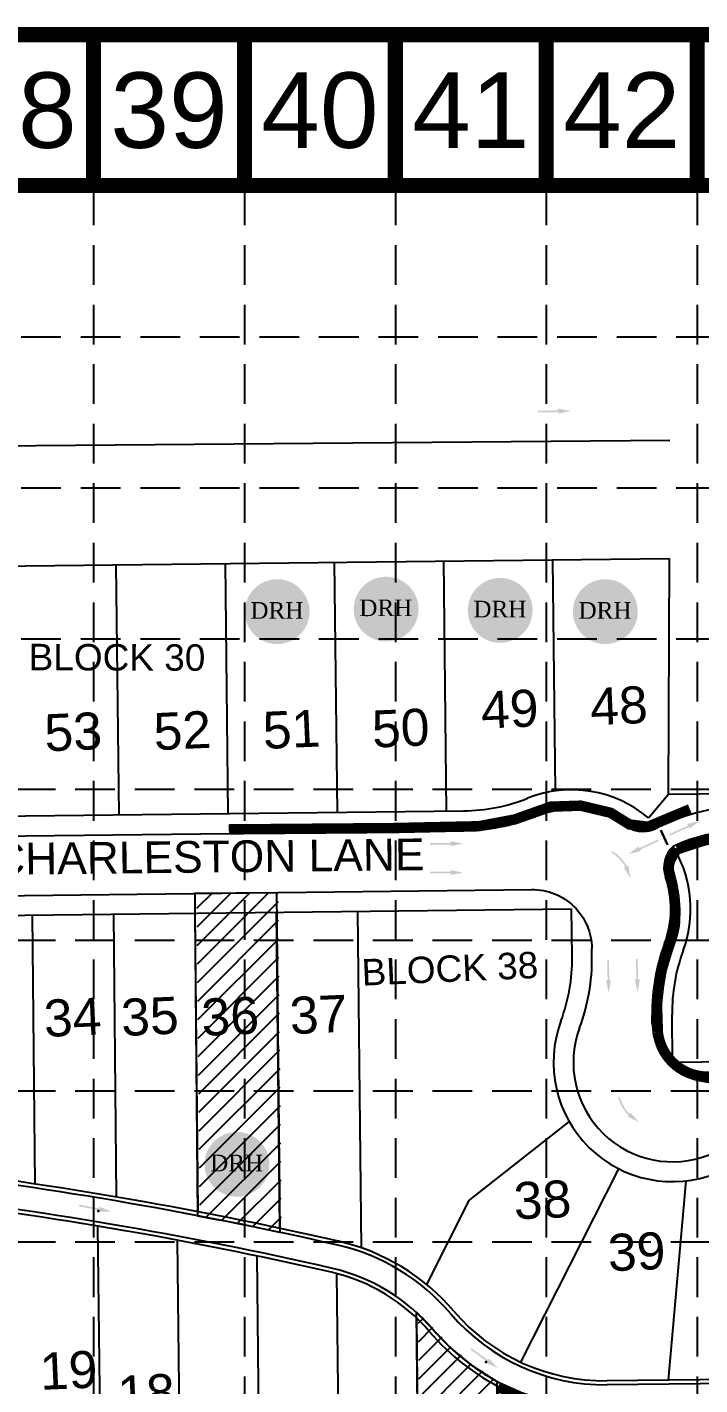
# Model space of a CAD drawing. Header units: feet. Extents: x 6037 to 11520, y 4436 to 7866.
# Drawn here: x 9339 to 9721, y 7096 to 7866 of the extents above; entities that cross this region are included whole.
import ezdxf
from ezdxf.enums import TextEntityAlignment as Align

# ---------------------------------------------------------------- set-up
doc = ezdxf.new("R2010")
doc.units = ezdxf.units.FT
doc.header["$LTSCALE"] = 0.4
doc.header["$MEASUREMENT"] = 0
doc.linetypes.add('DASHED2', pattern=[0.375, 0.25, -0.125])
doc.linetypes.add('HIDDEN', pattern=[0.375, 0.25, -0.125])
for name, color, linetype in [('1 BLOCK NUMBER', 7, 'Continuous'), ('1 DR HORTON LOT', 7, 'Continuous'), ('1 EROSION BLANKET', 84, 'Continuous'), ('1 LOT NUMBER', 7, 'Continuous'), ('1 SODDED LOT', 2, 'Continuous'), ('1 STREET NAMES', 7, 'Continuous'), ('BASE', 7, 'Continuous'), ('grid', 254, 'HIDDEN'), ('LOTLINE', 7, 'Continuous'), ('PAVING', 7, 'Continuous'), ('ROW', 7, 'Continuous')]:
    doc.layers.add(name, color=color, linetype=linetype)
doc.styles.add('DRHorton', font='dutcheb.ttf')
doc.styles.get("Standard").update_dxf_attribs({"font": 'ARIAL.TTF'})

# ---------------------------------------------------------------- blocks, each defined once
blk = doc.blocks.new('DRHorton')
h = blk.add_hatch(color=1)
h.paths.add_polyline_path([(78.69822540696084, 25.78470422915278, 1), (40.43404856909645, 25.78470422915278, 1)])
h.paths.add_polyline_path([(42.32948281545312, 17.90510793809595), (76.50029822822269, 17.90510793809595), (76.50029822822269, 34.86907338622756), (42.32948281545312, 34.86907338622756)], flags=24)
at = {"layer": 'BASE', "color": 176, "style": 'DRHorton'}
blk.add_text('DRH', height=9.814143575853077, dxfattribs=at).set_placement((59.39083912051757, 21.64263810623019), align=Align.CENTER)

msp = doc.modelspace()

# ---------------------------------------------------------------- hatches: boundary and pattern name
at = {"layer": '1 SODDED LOT'}
h = msp.add_hatch(dxfattribs=at)
h.set_pattern_fill('ANSI31', color=256, scale=60, style=0)
h.set_pattern_definition([(45, (1.04041867561682, 0.2034553309040348), (-5.303300858899106, 5.303300858899107), [])])
h.paths.add_polyline_path([(9008.52785893801, 6974.600619823215), (9134.418570892318, 6967.015358127732), (9133.465510819353, 6956.59934032041), (9131.535943549885, 6937.326483412042), (9130.687769981838, 6928.961664307586), (9129.740950700072, 6922.289191145943), (8995.12436154732, 6930.230222989583), (8990.645975670337, 6930.544258086578), (8994.46781265055, 6960.202115018357), (8995.628761720915, 6975.461403256948)])
h.paths.add_polyline_path([(9433.1731937739, 6958.757999193282), (9434.564522240134, 6821.064969304913), (9481.586926319183, 6807.52101882167), (9503.83446381338, 6801.003067570658), (9527.201899513193, 6795.297600176373), (9525.520212348876, 6937.371109410111), (9495.09277857308, 6947.162203523665), (9463.792046157118, 6959.091057040347), (9432.98126000683, 6970.835193424726)])
h.paths.add_polyline_path([(10047.3273361699, 5834.321964732684), (10182.00599470116, 5824.909856188971), (10185.53501493582, 5875.243845239642), (10048.62104924172, 5885.030874458242), (10045.0653290183, 5834.515466510275)])
h.paths.add_polyline_path([(10015.60524731607, 5592.875350085265), (10151.5557614311, 5562.680375982402), (10159.65382092244, 5603.991631898768), (10164.04499762996, 5630.246317245646), (10025.39195598644, 5652.241352050081), (10020.74199250802, 5627.800089016223), (10017.92041894364, 5612.956657899565), (10013.46689319952, 5593.464240761266)])
h.paths.add_polyline_path([(10001.0218576987, 5534.402171551361), (10134.33472496356, 5496.274015883329), (10117.37028215871, 5440.956513532375), (10113.16550493173, 5430.261631153378), (9981.248396506102, 5477.529890802815), (9986.705850658998, 5493.879209773011), (9998.81017428557, 5534.751608768869)])
h.paths.add_polyline_path([(8799.811367951577, 5797.585792012958), (8937.90831683025, 5755.169946811931), (8938.904090997696, 5756.449238733265), (8958.34353739152, 5776.678823374001), (8971.054306959102, 5789.676440794647), (8987.334043712557, 5807.761877199318), (8991.834919988014, 5813.311904288241), (8833.378331828279, 5856.267757607255), (8823.88221735754, 5843.496568411951), (8818.253376948225, 5836.239908352558), (8806.071013993966, 5822.017903043634), (8789.546429217875, 5805.988009748224)])
h.paths.add_polyline_path([(9300.855232264503, 5666.120061407158), (9335.757725457825, 5647.90570633985), (9418.13697882342, 5605.292278494195), (9427.474541872465, 5598.815854657276), (9416.169878493673, 5581.977829897578), (9407.867536122483, 5566.519481596742), (9399.603212533528, 5547.977890506384), (9398.582592952063, 5545.681376590807), (9270.58705641506, 5612.104355641559), (9260.788528510411, 5617.662520506434), (9264.348311135649, 5619.478897654686), (9272.035950292568, 5625.268601811252), (9278.977667712714, 5632.542671440398), (9285.485473518353, 5642.039096606802), (9296.987369449194, 5660.595222292092), (9299.409929785703, 5664.20188619209)])
h.paths.add_polyline_path([(9340.083506327372, 5715.391747261171), (9464.444091086652, 5650.81232984282), (9471.895389714597, 5665.112606341268), (9485.44507469536, 5691.047067409243), (9497.796262826634, 5716.363520695106), (9366.293710731488, 5768.240021584128), (9363.203783145542, 5761.051314749066), (9353.391772776888, 5741.520237185453), (9342.125481432662, 5722.468473826923), (9338.294872019536, 5716.715465529542)])
h.paths.add_polyline_path([(9575.043716532922, 5805.498601187099), (9699.561748800357, 5777.936329375018), (9697.430077040424, 5767.000516119912), (9689.854183371206, 5736.05648329931), (9681.146351479389, 5706.875880173991), (9670.600194451696, 5677.083154978905), (9660.319432957289, 5651.858948454616), (9651.878571515403, 5632.229914109992), (9534.787198525753, 5688.630507322773), (9524.715842070002, 5694.729814323483), (9530.18092058573, 5705.703313706877), (9536.329439332001, 5720.392670131208), (9540.471632020823, 5730.382848265133), (9548.043949010183, 5751.388452498603), (9553.091556863686, 5767.164685168278), (9557.735161800128, 5782.43849202972), (9563.94860538126, 5808.532298577193)])
h.paths.add_polyline_path([(9726.835890353153, 5864.795196468092), (9850.234421823849, 5856.108412127756), (9861.561354818403, 5855.026511186064), (9857.071458802935, 5792.935879610539), (9720.090404603447, 5803.398072707916), (9717.861205762181, 5803.506411342452), (9721.18795959906, 5826.204409434984), (9724.624972320069, 5864.880159960117)])
h.paths.add_polyline_path([(8953.396488701865, 6034.436575728772), (8960.948788059075, 6160.207292668181), (8982.89850439968, 6158.851143086611), (9005.641581321479, 6157.497221610529), (8997.658711528067, 6020.481024683542), (8952.70696958744, 6023.215365320315)])
h.paths.add_polyline_path([(8959.677006069538, 6176.026929471624), (8967.869531122007, 6310.865716301068), (8926.314604730775, 6313.257304036793), (8921.038545650377, 6312.91792124512), (8915.321333282665, 6310.923231769586), (8910.328185163682, 6307.596997705334), (8906.696795346972, 6303.250219453708), (8904.098874665306, 6297.978617704197), (8902.957177847036, 6292.106146216929), (8897.01413420723, 6193.566831417818), (8897.649561558312, 6188.067220206814), (8900.027553225596, 6183.127294719245), (8903.85932542765, 6179.296031397336), (8908.928408079171, 6176.896713173755), (8959.513141144018, 6173.84029549653)])
h.paths.add_polyline_path([(9499.022401671102, 6148.720666181383), (9507.232030023983, 6283.660731984966), (9518.731880035068, 6282.102623408206), (9550.353748258536, 6277.756428137587), (9556.246394565644, 6276.32490629944), (9561.301096903482, 6273.542888996872), (9565.544952669696, 6269.549373276477), (9568.5620661187, 6264.638445104401), (9570.232920211502, 6259.154286883066), (9570.429034131166, 6253.334179867759), (9561.803833847347, 6154.723118474762), (9560.554130128561, 6149.131587929873), (9557.70625398429, 6144.742467687955), (9553.748208792387, 6141.559151816509), (9549.066128789445, 6139.726331409485), (9511.309415628724, 6144.430868333518), (9504.230665741447, 6145.248878530734), (9499.0299524397, 6146.066880741908)])
h.paths.add_polyline_path([(9616.395478676697, 6639.762181060349), (9623.903753962028, 6765.681126909945), (9637.724000791432, 6764.227715332945), (9667.988717711787, 6762.454814192832), (9672.713026087253, 6762.181060687508), (9683.29277152418, 6762.04421188599), (9705.813593853747, 6761.748584613895), (9712.070384439785, 6761.792308189311), (9713.53093564425, 6624.565479426421), (9675.56196198852, 6624.816736253764), (9645.765127781933, 6626.198656790195), (9637.6924435831, 6626.584150983594), (9624.41907552022, 6627.755240033091), (9615.704737897957, 6628.437806972035)])
h.paths.add_polyline_path([(9758.380955632101, 6636.240832038189), (9757.19234984791, 6762.26737382049), (9892.087566777549, 6763.63368164643), (9893.75491778472, 6626.412483042568), (9758.461482444955, 6625.117889866349)])
h.paths.add_polyline_path([(10276.02367602393, 6641.944933819435), (10402.09790256472, 6638.450968932453), (10399.40754752284, 6548.360901665066), (10262.18803328039, 6552.341895272904), (10264.76680474189, 6642.368737052335)])
h.paths.add_polyline_path([(10162.1803404765, 6764.127466558117), (10163.54995864316, 6629.10197407212), (10208.4286215076, 6629.06190011752), (10214.14075587304, 6629.696095605088), (10219.62208399604, 6631.800481342156), (10224.3360303031, 6635.278362342218), (10227.98815897547, 6639.81855452498), (10230.35222661333, 6645.119896291815), (10231.27576067888, 6650.885370799466), (10234.08988650659, 6750.487483929786), (10233.43931346177, 6755.782468807847), (10231.27988195609, 6760.361848494638), (10227.77199798596, 6764.093741506249), (10223.31816314606, 6766.554216833121), (10162.12384954107, 6766.380760018872)])
h.paths.add_polyline_path([(9983.410065276561, 6638.559890547993), (9982.19168326455, 6764.516091279655), (10071.97360418704, 6765.471828742917), (10073.52614818631, 6628.214517260876), (9983.461478209718, 6627.245459080939)])
h.paths.add_polyline_path([(10282.42513815878, 6866.900006089432), (10408.37496100331, 6863.349843430724), (10409.71776143043, 6910.830244277846), (10272.53951883544, 6914.573205942519), (10271.1489704681, 6867.181274459499)])
h.paths.add_polyline_path([(10068.44196399759, 6781.192630300819), (10067.14167160109, 6916.189604633792), (10159.96062057281, 6917.117327064625), (10161.90545128679, 6779.884788282297), (10068.46355654639, 6778.918796742171)])
h.paths.add_polyline_path([(9787.00798002233, 6902.092005874241), (9788.347586459617, 6776.068011639072), (9813.48715663959, 6776.3278774188), (9835.00284361491, 6776.551941775953), (9833.504715193625, 6913.820098301907), (9786.811130160308, 6913.377839327859)])
h.paths.add_polyline_path([(9951.869916092566, 7083.820705666572), (9953.275212744766, 6948.731540474313), (9998.333224761946, 6949.29293521056), (10043.36369781607, 6949.76746577698), (10041.76400934933, 7087.021111666125), (9951.842259378738, 7086.057651701049)])
h.paths.add_polyline_path([(9562.977603033594, 6974.310407087038), (9561.110723334214, 7137.787704567065), (9567.671428676573, 7130.993875523778), (9580.62062884943, 7117.517494934889), (9591.808071329377, 7108.249310825173), (9604.221564340713, 7100.069847736311), (9606.756988797306, 7098.829168324042), (9608.197360462304, 6953.736240741826), (9598.739779933452, 6955.010780968661), (9584.783707582383, 6957.880724584531), (9567.748437684955, 6961.388241783381), (9562.914782993883, 6962.642784963124)])
h.paths.add_polyline_path([(9435.728694738029, 7364.000330754327), (9435.706116026473, 7375.289462442948), (9481.864877029098, 7375.758211115561), (9483.65415896621, 7182.9792900423), (9466.875041166046, 7186.544993537127), (9459.142627276042, 7188.216232373126), (9453.84694797237, 7189.212483023251), (9448.23953820453, 7190.291988152594), (9442.197672224838, 7191.416933856202), (9437.34298430116, 7192.325010625751)])
h.paths.add_polyline_path([(9064.850293005826, 7234.565889650748), (9063.17718692941, 7371.018064433943), (9157.638597337744, 7372.069426754195), (9159.435724420397, 7227.990670498495), (9159.436165985811, 7227.961066243872), (9153.615774499453, 7228.317347498663), (9137.73510984926, 7229.30213817971), (9129.678380880761, 7229.812030936439), (9109.822391112088, 7230.723557675774), (9073.882086723806, 7232.014061998912), (9064.893949106527, 7232.313849998456)])
h.paths.add_polyline_path([(9061.32745468698, 7539.736976078882), (9061.32745468698, 7541.97964810488), (9107.394075706336, 7542.517332284888), (9109.05514176577, 7405.245334473131), (9062.735636233221, 7404.723039394461)])
at = {"layer": 'PAVING', "linetype": 'Continuous', "lineweight": 30}
h = msp.add_hatch(color=256, dxfattribs=at)
edge = h.paths.add_edge_path()
edge.add_line((9640.285879782248, 7649.496866677075), (9640.91513176998, 7648.82419542041))
edge.add_line((9640.915131769982, 7648.824195420408), (9629.007811412228, 7648.605314762888))
edge.add_line((9629.00781141223, 7648.605314762886), (9629.030092981762, 7647.637893043976))
edge.add_line((9629.03009298176, 7647.637893043977), (9640.93291191612, 7647.856686750863))
edge.add_line((9640.93291191612, 7647.856686750862), (9640.340110462002, 7647.283011971241))
edge.add_line((9640.340110462002, 7647.283011971242), (9640.339180084964, 7647.281334078973))
edge.add_ellipse((9640.942051106123, 7647.239206208367), major_axis=(-0.6300138147863171, -0.01156490755925924), ratio=0.2857142857142859, start_angle=342.8173277777778, end_angle=484.7269333333335)
edge.add_line((9641.303664204503, 7647.097853355908), (9641.302411668225, 7647.098161590231))
edge.add_line((9641.302411668226, 7647.098161590227), (9647.727534790589, 7648.494601398633))
edge.add_line((9647.727534790583, 7648.494601398635), (9641.258969177998, 7649.703778064215))
edge.add_line((9641.258969178001, 7649.703778064215), (9641.26040695064, 7649.704841701324))
edge.add_ellipse((9640.89427331689, 7649.55213483268), major_axis=(-0.6300138147863171, -0.01156490755925924), ratio=0.2857142857142856, start_angle=234.1684722222222, end_angle=374.4967194444445)
edge.add_line((9640.28514503519, 7649.495878718129), (9640.285879782246, 7649.496866677076))
edge.add_line((9640.285879782248, 7649.496866677075), (9640.285879782248, 7649.496866677075))
h = msp.add_hatch(color=256, dxfattribs=at)
edge = h.paths.add_edge_path()
edge.add_line((9714.450271619085, 7412.01170266279), (9714.76460119534, 7412.777864647288))
edge.add_line((9714.764601195338, 7412.777864647289), (9703.953619291548, 7407.782968745357))
edge.add_line((9703.953619291548, 7407.782968745358), (9703.546420549905, 7408.6610912495))
edge.add_line((9703.546420549903, 7408.661091249498), (9714.357524774843, 7413.65567252912))
edge.add_line((9714.357524774847, 7413.655672529119), (9713.51011559261, 7414.016886392774))
edge.add_line((9713.51011559261, 7414.016886392776), (9713.507978987818, 7414.017816480636))
edge.add_ellipse((9714.042902671155, 7414.31456346608), major_axis=(-0.5720354808559761, -0.2642473754219547), ratio=0.2857142857142856, start_angle=-125.83152777777792, end_angle=14.496719444444523, ccw=False)
edge.add_line((9714.316564065042, 7414.601761501797), (9714.316865878705, 7414.599277612259))
edge.add_line((9714.316865878709, 7414.59927761226), (9720.726060060448, 7416.09859893831))
edge.add_line((9720.726060060446, 7416.098598938308), (9715.405142784039, 7412.231432776844))
edge.add_line((9715.405142784039, 7412.231432776844), (9715.40580706379, 7412.232835364372))
edge.add_ellipse((9715.017886891686, 7412.216629046245), major_axis=(-0.5720354808559761, -0.2642473754219547), ratio=0.2857142857142858, start_angle=-17.182672222222322, end_angle=124.7269333333333, ccw=False)
edge.add_line((9714.449078719155, 7412.012458548097), (9714.450271619087, 7412.01170266279))
edge.add_line((9714.450271619085, 7412.01170266279), (9714.450271619085, 7412.01170266279))
edge.add_line((9714.450271619085, 7412.01170266279), (9714.450271619085, 7412.01170266279))
at = {"layer": 'PAVING'}
h = msp.add_hatch(color=256, dxfattribs=at)
edge = h.paths.add_edge_path()
edge.add_line((9579.1813626493, 7402.136718231153), (9579.786213696654, 7402.702817760139))
edge.add_line((9579.786213696652, 7402.702817760139), (9567.876935384551, 7402.652572974472))
edge.add_line((9567.876935384551, 7402.652572974472), (9567.871315560835, 7403.620170276447))
edge.add_line((9567.871315560835, 7403.620170276447), (9579.780506382154, 7403.669848023154))
edge.add_line((9579.780506382156, 7403.669848023155), (9579.16000083321, 7404.351016577936))
edge.add_line((9579.160000833208, 7404.351016577935), (9579.158000531563, 7404.352842894879))
edge.add_ellipse((9579.767865408721, 7404.400454296956), major_axis=(-0.6301144697693888, -0.002628477830280152), ratio=0.2857142857142857, start_angle=-125.83152777777792, end_angle=14.496719444444523, ccw=False)
edge.add_line((9580.136128005506, 7404.547953060686), (9580.135871740966, 7404.545999670607))
edge.add_line((9580.135871740964, 7404.545999670609), (9586.588317971893, 7403.245664841726))
edge.add_line((9586.588317971893, 7403.245664841725), (9580.141739058321, 7401.939392993024))
edge.add_line((9580.141739058323, 7401.939392993023), (9580.142406727055, 7401.940613419393))
edge.add_ellipse((9579.78283475759, 7402.087080687392), major_axis=(-0.6301144697693888, -0.002628477830280152), ratio=0.2857142857142857, start_angle=-17.182672222222322, end_angle=124.7269333333333, ccw=False)
edge.add_line((9579.180621857433, 7402.137754630579), (9579.181362649299, 7402.136718231154))
edge.add_line((9579.1813626493, 7402.136718231153), (9579.1813626493, 7402.136718231153))
edge.add_line((9579.1813626493, 7402.136718231153), (9579.1813626493, 7402.136718231153))
at = {"layer": 'PAVING', "linetype": 'Continuous', "lineweight": 30}
h = msp.add_hatch(color=256, dxfattribs=at)
edge = h.paths.add_edge_path()
edge.add_line((9687.412278479718, 7399.470988620176), (9686.624391384421, 7399.725683754))
edge.add_line((9686.624391384421, 7399.725683754003), (9697.420455412148, 7404.753050046171))
edge.add_line((9697.42045541215, 7404.753050046169), (9697.013443092044, 7405.631003575822))
edge.add_line((9697.013443092044, 7405.631003575823), (9686.217314963931, 7400.603491635834))
edge.add_line((9686.217314963927, 7400.603491635833), (9686.488680994193, 7401.483575911327))
edge.add_line((9686.488680994193, 7401.483575911328), (9686.489706726052, 7401.486100253682))
edge.add_ellipse((9685.91765318349, 7401.269404926539), major_axis=(0.5712138515691713, 0.2660188011232157), ratio=0.2857142857142855, start_angle=345.5032805555555, end_angle=485.8315277777779)
edge.add_line((9685.521641642405, 7401.245992759663), (9685.52316954862, 7401.244014558914))
edge.add_line((9685.523169548622, 7401.244014558913), (9680.238911104361, 7397.31951012625))
edge.add_line((9680.238911104361, 7397.31951012625), (9686.627964221187, 7398.883678158768))
edge.add_line((9686.627964221183, 7398.883678158767), (9686.626555675111, 7398.884335219734))
edge.add_ellipse((9686.889489727982, 7399.170010539827), major_axis=(0.5712138515691713, 0.2660188011232157), ratio=0.2857142857142859, start_angle=235.2730666666667, end_angle=377.1826722222223)
edge.add_line((9687.412755578089, 7399.472369894849), (9687.412278479716, 7399.470988620177))
edge.add_line((9687.412278479718, 7399.470988620176), (9687.412278479718, 7399.470988620176))
edge.add_line((9687.412278479718, 7399.470988620176), (9687.412278479718, 7399.470988620176))
h = msp.add_hatch(color=256, dxfattribs=at)
edge = h.paths.add_edge_path()
edge.add_line((9677.946673466773, 7389.251513856323), (9681.414277024323, 7383.657650143844))
edge.add_line((9681.414277024329, 7383.657650143845), (9680.389166001452, 7390.149245709391))
edge.add_line((9680.38916600145, 7390.149245709392), (9680.39056418493, 7390.149790129772))
edge.add_ellipse((9680.127836243024, 7390.435654941102), major_axis=(-0.2174043703425155, 0.5914275049948542), ratio=0.2857142857142858, start_angle=235.2730666666667, end_angle=377.1826722222223)
edge.add_line((9679.870215404422, 7390.982335587507), (9679.866825857871, 7390.981413506838))
edge.add_line((9679.86682585787, 7390.981413506837), (9679.54619794842, 7390.223601384035))
edge.add_line((9679.546197948423, 7390.223601384034), (9679.553557954723, 7390.233629853053))
edge.add_arc((9659.336615755657, 7379.291546414104), 22.98812610599944, 388.4237300586428, 418.8319995030873)
edge.add_line((9671.234102743574, 7398.961415338796), (9670.73327842615, 7398.133413127074))
edge.add_arc((9659.336615755657, 7379.291546414104), 22.02044189399947, 388.7561939475317, 418.8319995030872, ccw=False)
edge.add_line((9678.64138122285, 7389.885218651045), (9678.6398588871, 7389.885504880949))
edge.add_line((9678.6398588871, 7389.885504880949), (9677.7892206906, 7390.229386666534))
edge.add_line((9677.789220690605, 7390.229386666533), (9677.786457060472, 7390.230618279648))
edge.add_ellipse((9677.954640037422, 7389.642471614046), major_axis=(-0.2174043703425155, 0.5914275049948542), ratio=0.2857142857142855, start_angle=345.5032805555555, end_angle=485.8315277777779)
edge.add_line((9677.944910850354, 7389.245888048123), (9677.946798495837, 7389.249829463184))
at = {"layer": 'PAVING'}
h = msp.add_hatch(color=256, dxfattribs=at)
edge = h.paths.add_edge_path()
edge.add_line((9579.143581661967, 7385.765451270972), (9579.751080192382, 7386.327726064411))
edge.add_line((9579.751080192382, 7386.32772606441), (9567.84182937852, 7386.347990107793))
edge.add_line((9567.84182937852, 7386.347990107792), (9567.842294700056, 7387.315519314999))
edge.add_line((9567.842294700056, 7387.315519315), (9579.75109088594, 7387.29534774644))
edge.add_line((9579.751090885942, 7387.29534774644), (9579.134844764354, 7387.979520953394))
edge.add_line((9579.134844764354, 7387.979520953393), (9579.13301226901, 7387.981474597351))
edge.add_ellipse((9579.743147411033, 7388.025487350787), major_axis=(-0.6301190112341009, 0.00108884793285437), ratio=0.2857142857142855, start_angle=-125.83152777777792, end_angle=14.496719444444523, ccw=False)
edge.add_line((9580.112273749675, 7388.170811029564), (9580.11142947019, 7388.168566200082))
edge.add_line((9580.111429470186, 7388.168566200082), (9586.5564201288, 7386.830619628256))
edge.add_line((9586.556420128803, 7386.830619628256), (9580.102526092296, 7385.562318312057))
edge.add_line((9580.102526092292, 7385.562318312057), (9580.103170779374, 7385.563479719281))
edge.add_ellipse((9579.74446913197, 7385.712065687556), major_axis=(-0.6301190112341009, 0.00108884793285437), ratio=0.2857142857142856, start_angle=-17.182672222222322, end_angle=124.7269333333333, ccw=False)
edge.add_line((9579.14256565566, 7385.76629142721), (9579.143581661965, 7385.765451270971))
edge.add_line((9579.143581661967, 7385.765451270972), (9579.143581661967, 7385.765451270972))
edge.add_line((9579.143581661967, 7385.765451270972), (9579.143581661967, 7385.765451270972))
h = msp.add_hatch(color=256, dxfattribs=at)
edge = h.paths.add_edge_path()
edge.add_line((9667.882763041873, 7326.198600789696), (9668.4575791054, 7325.602921506361))
edge.add_line((9668.457579105398, 7325.602921506363), (9668.232061215787, 7337.510060216715))
edge.add_line((9668.23206121579, 7337.510060216713), (9669.199382713743, 7337.529521543569))
edge.add_line((9669.199382713741, 7337.529521543569), (9669.42488066719, 7325.622832477153))
edge.add_line((9669.424880667193, 7325.622832477153), (9670.096270546672, 7326.253041339297))
edge.add_line((9670.09627054667, 7326.253041339296), (9670.09811580727, 7326.254901322966))
edge.add_ellipse((9670.154707921205, 7325.645804165992), major_axis=(-0.0119124346366541, 0.6300073394885883), ratio=0.2857142857142854, start_angle=-125.83152777777792, end_angle=14.496719444444523, ccw=False)
edge.add_line((9670.307616733608, 7325.27975482426), (9670.305405233288, 7325.280613679271))
edge.add_line((9670.305405233285, 7325.280613679271), (9669.100737197086, 7318.809432169668))
edge.add_line((9669.100737197088, 7318.809432169668), (9667.699516318877, 7325.235694894138))
edge.add_line((9667.699516318879, 7325.235694894138), (9667.700652643089, 7325.235059659642))
edge.add_ellipse((9667.841806000668, 7325.596750676199), major_axis=(-0.0119124346366541, 0.6300073394885883), ratio=0.2857142857142854, start_angle=-17.182672222222322, end_angle=124.7269333333333, ccw=False)
edge.add_line((9667.883601308567, 7326.199644844255), (9667.882763041873, 7326.198600789696))
edge.add_line((9667.882763041873, 7326.198600789696), (9667.882763041873, 7326.198600789696))
edge.add_line((9667.882763041873, 7326.198600789696), (9667.882763041873, 7326.198600789696))
h = msp.add_hatch(color=256, dxfattribs=at)
edge = h.paths.add_edge_path()
edge.add_line((9684.251443089, 7326.49860099849), (9684.829854082067, 7325.90567164112))
edge.add_line((9684.82985408207, 7325.905671641118), (9684.533779744952, 7337.811371522881))
edge.add_line((9684.533779744952, 7337.811371522881), (9685.501056926692, 7337.836913010949))
edge.add_line((9685.50105692669, 7337.836913010948), (9685.79656422485, 7325.931300619967))
edge.add_line((9685.796564224845, 7325.931300619966), (9686.464729614223, 7326.565646530406))
edge.add_line((9686.464729614228, 7326.565646530407), (9686.466514606916, 7326.567703309335))
edge.add_ellipse((9686.52669902713, 7325.958950609498), major_axis=(-0.01562887536538909, 0.6299261005572615), ratio=0.2857142857142855, start_angle=-125.83152777777792, end_angle=14.496719444444523, ccw=False)
edge.add_line((9686.681764640145, 7325.593809703611), (9686.679909573768, 7325.594050063482))
edge.add_line((9686.679909573772, 7325.594050063484), (9685.512935787257, 7319.11609243151))
edge.add_line((9685.512935787256, 7319.11609243151), (9684.073876723685, 7325.534595373145))
edge.add_line((9684.073876723683, 7325.534595373145), (9684.075109585698, 7325.533735949645))
edge.add_ellipse((9684.214126736948, 7325.896253388502), major_axis=(-0.01562887536538909, 0.6299261005572615), ratio=0.2857142857142855, start_angle=-17.182672222222322, end_angle=124.7269333333333, ccw=False)
edge.add_line((9684.252364620219, 7326.499383631419), (9684.251443089, 7326.49860099849))
edge.add_line((9684.251443089, 7326.49860099849), (9684.251443089, 7326.49860099849))
edge.add_line((9684.251443089, 7326.49860099849), (9684.251443089, 7326.49860099849))
at = {"layer": 'PAVING', "linetype": 'Continuous', "lineweight": 30}
h = msp.add_hatch(color=256, dxfattribs=at)
edge = h.paths.add_edge_path()
edge.add_line((9681.888797209418, 7250.290680956732), (9686.272593964368, 7245.381693947866))
edge.add_line((9686.272593964368, 7245.381693947867), (9680.336525997609, 7248.202027856189))
edge.add_line((9680.336525997607, 7248.202027856187), (9680.335608244355, 7248.200920482114))
edge.add_ellipse((9680.135782253368, 7248.533808203641), major_axis=(-0.5057237428905219, 0.3758918059565354), ratio=0.2857142857142858, start_angle=-17.182672222222322, end_angle=124.7269333333333, ccw=False)
edge.add_line((9679.684357423235, 7248.935608960695), (9679.686310018229, 7248.938532998083))
edge.add_line((9679.686310018224, 7248.938532998083), (9680.503831205306, 7249.03165911986))
edge.add_line((9680.50383120531, 7249.031659119861), (9680.492070235556, 7249.027436163101))
edge.add_arc((9696.708266061967, 7265.321267351157), 22.98812610599944, 194.7285551145086, 225.136824558953, ccw=False)
edge.add_line((9674.475503194122, 7259.476766065167), (9675.411390351486, 7259.72279022764))
edge.add_arc((9696.708266061967, 7265.321267351157), 22.02044189399947, 194.7285551145087, 224.8043606700642)
edge.add_line((9681.084385853286, 7249.803721526128), (9681.084506132978, 7249.805168502655))
edge.add_line((9681.084506132976, 7249.805168502657), (9680.995471957725, 7250.718383023075))
edge.add_line((9680.995471957727, 7250.718383023075), (9680.995051480868, 7250.72144457293))
edge.add_ellipse((9681.511558251288, 7250.393690442364), major_axis=(-0.5057237428905219, 0.3758918059565354), ratio=0.2857142857142855, start_angle=-125.83152777777792, end_angle=14.496719444444523, ccw=False)
edge.add_line((9681.894682612272, 7250.290788014592), (9681.890368118424, 7250.290092964639))
h = msp.add_hatch(color=256, dxfattribs=at)
edge = h.paths.add_edge_path()
edge.add_line((9380.24424529163, 7197.1532152985), (9380.718518267762, 7196.363631205083))
edge.add_line((9380.718518267762, 7196.363631205082), (9369.02980788811, 7198.644623308705))
edge.add_line((9369.029807888106, 7198.644623308706), (9368.848720752361, 7197.693977416379))
edge.add_line((9368.848720752361, 7197.693977416378), (9380.532884852255, 7195.413910060976))
edge.add_line((9380.532884852257, 7195.413910060977), (9379.833323039724, 7194.977080155969))
edge.add_line((9379.833323039722, 7194.977080155968), (9379.83202354516, 7194.976008605759))
edge.add_ellipse((9380.41268508835, 7194.808496224436), major_axis=(-0.6184520821601044, 0.1206986991657142), ratio=0.2857142857142858, start_angle=342.8173277777778, end_angle=484.7269333333335)
edge.add_line((9380.736653481614, 7194.594512248443), (9380.735558540682, 7194.594825935104))
edge.add_line((9380.735558540682, 7194.594825935104), (9387.310607850017, 7194.614116803295))
edge.add_line((9387.310607850011, 7194.614116803294), (9381.238745388831, 7197.151580531963))
edge.add_line((9381.238745388835, 7197.151580531963), (9381.240599126382, 7197.15269484759))
edge.add_ellipse((9380.850596165372, 7197.080093773942), major_axis=(-0.6184520821601044, 0.1206986991657142), ratio=0.2857142857142855, start_angle=234.1684722222222, end_angle=374.4967194444445)
edge.add_line((9380.243201847672, 7197.152717164268), (9380.244245291628, 7197.153215298498))
edge.add_line((9380.24424529163, 7197.1532152985), (9380.24424529163, 7197.1532152985))
h = msp.add_hatch(color=256, dxfattribs=at)
edge = h.paths.add_edge_path()
edge.add_line((9600.895490365192, 7111.180058703167), (9600.997913637551, 7110.264622024921))
edge.add_line((9600.997913637551, 7110.264622024921), (9591.319796003612, 7117.204575813839))
edge.add_line((9591.319796003614, 7117.204575813837), (9590.759403273009, 7116.415634061411))
edge.add_line((9590.75940327301, 7116.415634061412), (9600.433911565438, 7109.478336041838))
edge.add_line((9600.433911565435, 7109.478336041839), (9599.61582946508, 7109.372457638477))
edge.add_line((9599.615829465076, 7109.372457638476), (9599.61431823994, 7109.372054656024))
edge.add_ellipse((9600.072539681356, 7108.97802250472), major_axis=(-0.5120699285506689, 0.3671995944749605), ratio=0.2857142857142858, start_angle=342.8173277777778, end_angle=484.7269333333335)
edge.add_line((9600.278021998958, 7108.648596217108), (9600.277060579236, 7108.649168293924))
edge.add_line((9600.277060579236, 7108.649168293923), (9606.263281853771, 7105.929723667101))
edge.add_line((9606.263281853773, 7105.929723667101), (9601.799093715177, 7110.764413436045))
edge.add_line((9601.799093715174, 7110.764413436047), (9601.801175784753, 7110.764786655192))
edge.add_ellipse((9601.416349754547, 7110.861130580613), major_axis=(-0.5120699285506689, 0.3671995944749605), ratio=0.2857142857142855, start_angle=234.1684722222222, end_angle=374.4967194444445)
edge.add_line((9600.8943205268, 7111.180015355061), (9600.89549036519, 7111.180058703167))
edge.add_line((9600.895490365192, 7111.180058703167), (9600.895490365192, 7111.180058703167))

# ---------------------------------------------------------------- linework, layer by layer
at = {"layer": '1 EROSION BLANKET', "const_width": 5.922179999999999}
for points in [[(9453.77989614077, 7411.327512011962), (9546.917639816298, 7412.080705600792), (9595.366400857074, 7413.120769945248), (9615.755084080743, 7416.940384835445), (9636.23863338909, 7424.207700309807), (9653.204236332802, 7424.782320939326), (9670.169839276517, 7420.760015187603), (9680.80929214721, 7414.151951392461), (9691.296723271611, 7412.815156532821), (9715.139151078427, 7422.755304090322)], [(9606.446654378908, 7095.317271828615), (9619.259570988255, 7089.613174631055), (9636.864523798502, 7084.016377275908), (9645.93375227786, 7081.75100654973), (9668.153503145708, 7079.483030482934), (9678.845442768497, 7074.963382988404), (9686.795860288126, 7070.032857043285), (9691.04521783781, 7065.376247488231), (9695.463237606187, 7059.536836485344), (9698.781241768553, 7051.99643956687), (9700.99324454346, 7044.261020920083), (9701.752754696805, 7035.631854476453), (9703.008913687194, 6955.945849500165), (9696.979196613229, 6950.862613486096), (9692.080039732848, 6948.97993405355), (9656.655415581052, 6950.203678777097), (9618.794048214688, 6953.676327237156), (9606.774051801929, 6956.009154956426)]]:
    msp.add_lwpolyline(points, dxfattribs=at)
at = {"layer": '1 EROSION BLANKET', "const_width": 5.92}
msp.add_lwpolyline([(9859.147341972308, 7271.491033116703), (9758.574636782192, 7271.174642137563), (9725.08808196757, 7271.186006274151, -0.3799219040709015), (9696.961027377936, 7296.180510296219), (9696.471007518026, 7312.093895236976), (9697.55951042263, 7322.144208260923), (9699.116749734141, 7331.534147554343), (9702.070115856062, 7341.460652982007), (9705.063222865338, 7350.490030502566, 0.06539982297255699), (9706.791215522844, 7359.500632840331, 0.08857088356426163), (9703.60808819663, 7386.392029277744, -0.1753271181651392), (9703.99392805629, 7393.717289430801, -0.07706723808138403), (9707.846571583625, 7399.950913657976), (9717.242288797832, 7403.140610376318), (9723.396341830638, 7405.063752908995), (9735.137728123747, 7407.438737665125), (9745.92840935944, 7408.388733164784), (9856.845108211397, 7409.586152192025)], format="xyb", dxfattribs=at)
at = {"layer": '1 SODDED LOT'}
for points in [[(9434.688276062412, 7363.796875423423), (9434.665697350856, 7375.086007112044), (9480.824458353482, 7375.554755784657), (9482.613740290593, 7182.775834711396), (9465.834622490429, 7186.341538206223), (9458.102208600425, 7188.012777042222), (9452.806529296753, 7189.009027692347), (9447.199119528914, 7190.08853282169), (9441.157253549221, 7191.213478525298), (9436.302565625543, 7192.121555294847)], [(9561.937184357977, 6974.106951756134), (9560.070304658597, 7137.584249236161), (9566.631010000956, 7130.790420192874), (9579.580210173814, 7117.314039603985), (9590.76765265376, 7108.045855494269), (9603.181145665096, 7099.866392405407), (9605.716570121689, 7098.625712993138), (9607.156941786687, 6953.532785410922), (9597.699361257835, 6954.807325637757), (9583.743288906766, 6957.677269253627), (9566.708019009338, 6961.184786452477), (9561.874364318266, 6962.43932963222)]]:
    msp.add_lwpolyline(points, close=True, dxfattribs=at)
at = {"layer": 'BASE', "const_width": 8.553562499987635}
for points in [[(6041.206611391051, 4440.373401030719), (11515.48661138314, 4440.373401030719), (11515.48661138314, 7861.798401025773), (6041.206611391051, 7861.798401025773)], [(6126.742236390926, 4525.909026030595), (11429.95098638326, 4525.909026030595), (11429.95098638326, 7776.262776025897), (6126.742236390926, 7776.262776025897)]]:
    msp.add_lwpolyline(points, close=True, dxfattribs=at)
for points in [[(9377.095986386228, 7776.262776025897), (9377.095986386228, 7861.798401025773)], [(9462.631611386105, 7776.262776025897), (9462.631611386105, 7861.798401025773)], [(9548.16723638598, 7776.262776025897), (9548.16723638598, 7861.798401025773)], [(9633.702861385857, 7776.262776025897), (9633.702861385857, 7861.798401025773)], [(9719.238486385733, 7776.262776025897), (9719.238486385733, 7861.798401025773)]]:
    msp.add_lwpolyline(points, dxfattribs=at)
at = {"layer": 'grid', "color": 252, "linetype": 'DASHED2', "ltscale": 225}
for p, q in [((9377.095986386228, 7776.262776025897), (9377.095986386228, 4782.138120711477)), ((9462.631611386105, 7776.262776025897), (9462.631611386103, 4782.138120711477)), ((9548.16723638598, 7776.262776025897), (9548.16723638598, 4782.138120711477)), ((9633.702861385857, 7776.262776025897), (9633.702861385857, 4782.138120711477)), ((9719.238486385733, 7776.262776025897), (9719.238486385733, 4782.138120711477)), ((6129.89166105659, 7690.446080275683), (11433.10041104892, 7690.446080275683)), ((6129.89166105659, 7604.910455275807), (11433.10041104892, 7604.910455275807)), ((6129.89166105659, 7519.37483027593), (11433.10041104892, 7519.37483027593)), ((6126.742236390926, 7434.120276026391), (11429.95098638326, 7434.120276026391)), ((6126.742236390926, 7348.584651026515), (11429.95098638326, 7348.584651026515)), ((6126.742236390926, 7263.049026026638), (11429.95098638326, 7263.049026026638)), ((6126.742236390926, 7177.513401026762), (11429.95098638326, 7177.513401026762))]:
    msp.add_line(p, q, dxfattribs=at)
at = {"layer": 'LOTLINE'}
for p, q in [((9202.972518870705, 7559.180827573227), (9703.41807606779, 7564.942267732682)), ((9389.74577282432, 7561.331134241836), (9391.377917355776, 7419.563476158208)), ((9451.628427483454, 7562.043549105916), (9453.260572014911, 7420.275891022289)), ((9513.511082142586, 7562.755963969998), (9515.143221690003, 7420.988418297351)), ((9575.393736801723, 7563.468378834077), (9577.025876349135, 7421.700833161432)), ((9637.276503871839, 7564.180798682197), (9638.78525938358, 7433.126966520882)), ((9703.41807606779, 7564.942267732682), (9702.760591791312, 7431.048111742091)), ((9343.979408333782, 7210.31823825406), (9342.429009520003, 7362.735494046092)), ((9390.190644404733, 7202.942994766763), (9388.559787939259, 7363.266600864592)), ((9436.411927023544, 7194.579062806788), (9434.69056635852, 7363.797707683092)), ((9482.643329870523, 7185.214619284665), (9480.821344777778, 7364.328814501592)), ((9528.892393650824, 7174.115638128435), (9526.95212319704, 7364.859921320092)), ((9646.692499906676, 7245.69630475663), (9590.225792500818, 7201.30724049566)), ((9619.311344976155, 7109.303544402337), (9674.82659344724, 7218.93190988053)), ((9702.947420829842, 7099.09462918419), (9713.050749295406, 7212.092893594679)), ((9565.929604873658, 7153.328364753712), (9590.225792500818, 7201.30724049566)), ((9379.432328141782, 7186.498049902099), (9381.168698648276, 7035.673208242617)), ((9424.535848515228, 7178.507604634378), (9426.352217246726, 7020.739395596545)), ((9469.6504453284, 7169.55858929153), (9471.557630094678, 7003.899356633734)), ((9514.776592727985, 7159.599664720245), (9516.765243494514, 6986.869968273791)), ((9560.077196112483, 7134.498124297155), (9561.927020728273, 6973.823691816893))]:
    msp.add_line(p, q, dxfattribs=at)
at = {"layer": 'PAVING'}
for p, q in [((9281.00073615457, 7407.039868622871), (9586.951117932987, 7410.56218066341)), ((9015.536788529902, 7370.225001368512), (9625.427550531753, 7377.24648492525)), ((9659.623828888365, 7339.234921931878), (9659.570341214037, 7343.880897303954)), ((9693.816858434215, 7301.505553062818), (9693.763023772446, 7306.181667769295)), ((10207.24062016313, 7101.973906222665), (9668.0906943374, 7096.489524630681))]:
    msp.add_line(p, q, dxfattribs=at)
at = {"layer": 'PAVING', "linetype": 'Continuous', "lineweight": 30}
msp.add_line((9698.61090214524, 7410.797424485538), (9702.357855287393, 7402.61249851932), dxfattribs=at)
at = {"layer": 'PAVING'}
for centre, radius, start, end in [((9648.05987714203, 7366.254156228268), 56.26070999999859, 56.30948235186035, 111.6990692146505), ((9749.652685804735, 7305.4945923221), 119.2727052186576, 90.58280835328966, 116.1118280225496), ((9585.655779495752, 7523.076144496163), 112.5214199999972, 270.659599433399, 291.6990692147342), ((9688.574663526166, 7426.469384483786), 16.31560589999959, 235.2266568764486, 301.7404107702633), ((9749.652685797539, 7305.494592339332), 105.7701347999973, 90.58253196885124, 114.6379084009316), ((9716.729803227681, 7389.743789707894), 16.31560589999959, 133.2096891354397, 198.8840633807884), ((9648.05987714203, 7366.254156228268), 56.26070999999859, 339.6201296520728, 18.88406338086836), ((9806.276987603234, 7307.477006206766), 112.5214199999972, 159.6201296520728, 180.65959943341), ((9547.10986505723, 7337.939583492926), 112.5214199999972, 339.6201296520728, 0.6595994334099775), ((9705.326975518432, 7279.16243347144), 56.26070999999859, 159.6201296520728, 291.6222781349558), ((9727.57104758309, 7301.894154592037), 33.75642599999915, 180.659599432552, 270.5828083532016), ((9011.004373256135, 4975.558325702402), 2257.179685199943, 77.08471240172946, 90.08813535427933), ((9011.004373256135, 4975.558325702402), 2243.677114799943, 77.08471240172946, 90.0835451272382), ((9488.848374533518, 7059.379662951764), 119.272705199997, 40.46008845343387, 77.08471240165196), ((9488.848374533518, 7059.379662951764), 105.7701347999973, 40.46008845343387, 77.08471240165196), ((9666.923087326302, 7211.255433677667), 114.7718483999972, 220.4600884534339, 270.582896492181), ((9666.923087326302, 7211.255433677667), 128.2744187999969, 220.4600884534339, 266.8271551141718)]:
    msp.add_arc(centre, radius, start, end, dxfattribs=at)
at = {"layer": 'PAVING', "extrusion": (0, 0, -1)}
msp.add_arc((-9625.816152062944, 7343.492295775986), 33.75642599999915, 89.34040056633707, 179.3404005726178, dxfattribs=at)
at = {"layer": 'PAVING', "linetype": 'Continuous', "lineweight": 30}
for p in [(9379.833323039731, 7194.977080155977), (9599.615829465056, 7109.372457638487)]:
    msp.add_point(p, dxfattribs=at)
at = {"layer": 'ROW'}
for p, q in [((9013.791183930003, 7626.114807026124), (9703.747451381878, 7632.005891568899)), ((10317.13032543853, 7437.297624969129), (9702.760591791312, 7431.048111742091)), ((9691.611239924177, 7417.841568841026), (9702.760591791312, 7431.048111742091)), ((9267.612495626527, 7418.138641446008), (9586.821547548027, 7421.813586080127)), ((9006.102664886901, 7358.863529511647), (9648.059883787206, 7366.254211318423)), ((9648.372454224012, 7339.105407481928), (9648.059883787206, 7366.254211318423)), ((9705.327012931786, 7279.162474093609), (9705.014447479018, 7306.311165519122)), ((10174.12026128516, 7283.931180963726), (9705.327012931786, 7279.162474093609)), ((10207.21770133062, 7104.224272211983), (9668.067631063315, 7098.73978697289))]:
    msp.add_line(p, q, dxfattribs=at)
for centre, radius, start, end in [((9585.655779495748, 7523.076144496163), 101.2692779999975, 270.6595983396569, 291.6990677841014), ((9648.05987714203, 7366.254156228268), 67.5128519999983, 49.82812056187709, 111.6990705618734), ((9749.652685797542, 7305.494592339332), 103.5197063999974, 90.58280945076663, 114.5068205618755), ((9648.05987714203, 7366.254156228268), 67.5128519999983, 339.6201288952107, 29.6847788952109), ((9806.276987603234, 7307.477006206766), 101.2692779999975, 159.6201288952107, 180.6595983396569), ((9547.10986505723, 7337.939583492924), 101.2692779999975, 339.6201288952107, 0.6595983396569083), ((9705.326975518432, 7279.16243347144), 67.5128519999983, 159.6201288952107, 291.6222761174408), ((9011.004373256139, 4975.558325702403), 2259.430113599943, 77.08471222854794, 90.08813445076954), ((9011.004373256139, 4975.558325702403), 2241.426686399944, 77.08471222854794, 90.08354556187314), ((9488.848374533518, 7059.379662951764), 121.5231335999969, 40.4600872285495, 77.08471222854794), ((9488.848374533518, 7059.379662951764), 103.5197063999974, 40.4600872285495, 77.08471222854794), ((9666.923087326302, 7211.255433677667), 112.5214199999972, 220.4600872285495, 270.5828066729921), ((9666.923087326302, 7211.255433677667), 130.5248471999968, 220.4600872285495, 266.8271538952034)]:
    msp.add_arc(centre, radius, start, end, dxfattribs=at)

# ---------------------------------------------------------------- block references
at = {"layer": '1 DR HORTON LOT', "xscale": 0.9600000000000364, "yscale": 0.9600000000000364, "zscale": 0.96}
for p in [(9423.997327120152, 7509.997186949438), (9485.75963142931, 7511.432424069733), (9550.394591134624, 7510.714809242691), (9610.002386695713, 7509.997186949438), (9401.210743690386, 7196.72714724963)]:
    msp.add_blockref('DRHorton', p, dxfattribs=at)

# ---------------------------------------------------------------- texts
at = {"layer": '1 BLOCK NUMBER'}
for s, rotation, p in [('BLOCK 30', 359.8144656263167, (9340.325766737258, 7509.03863630945)), ('BLOCK 38', 2.538698339650963, (9529.04388757436, 7330.200237994834))]:
    msp.add_text(s, height=15, rotation=rotation, dxfattribs=at).set_placement(p, align=Align.MIDDLE_LEFT)
at = {"layer": '1 LOT NUMBER', "color": 7}
for s, p in [('49', (9596.664768594865, 7478.887557954595)), ('48', (9658.533796176558, 7480.791352707287)), ('53', (9349.24984233124, 7465.97778514307)), ('52', (9411.132609401358, 7466.69020499119)), ('51', (9473.015264060494, 7467.402619855271)), ('50', (9534.897918719626, 7468.115034719352)), ('34', (9348.923396898717, 7304.144419819348)), ('35', (9392.712208476529, 7304.675761234377)), ('36', (9438.255712730492, 7304.71937652932)), ('37', (9488.31190466934, 7305.700925854395)), ('38', (9615.243956243836, 7200.719556104179)), ('39', (9668.595279575049, 7171.311889830005)), ('19', (9346.663149580454, 7104.069925268846)), ('18', (9390.624822767637, 7090.952755783601))]:
    msp.add_text(s, height=21, rotation=2.538698339650963, dxfattribs=at).set_placement(p, align=Align.MIDDLE_LEFT)
at = {"layer": '1 STREET NAMES', "color": 7}
msp.add_text('CHARLESTON LANE', height=18, rotation=0.6335761174319259, dxfattribs=at).set_placement((9320.183898085423, 7394.532910100746), align=Align.MIDDLE_LEFT)
at = {"layer": 'BASE'}
for s, p in [('38', (9334.32817388629, 7819.030588525835)), ('39', (9419.863798886166, 7819.030588525835)), ('40', (9505.399423886043, 7819.030588525835)), ('41', (9590.93504888592, 7819.030588525835)), ('42', (9676.470673885795, 7819.030588525835))]:
    msp.add_text(s, height=42.76781249993817, dxfattribs=at).set_placement(p, align=Align.MIDDLE_CENTER)

doc.saveas('drawing.dxf')
